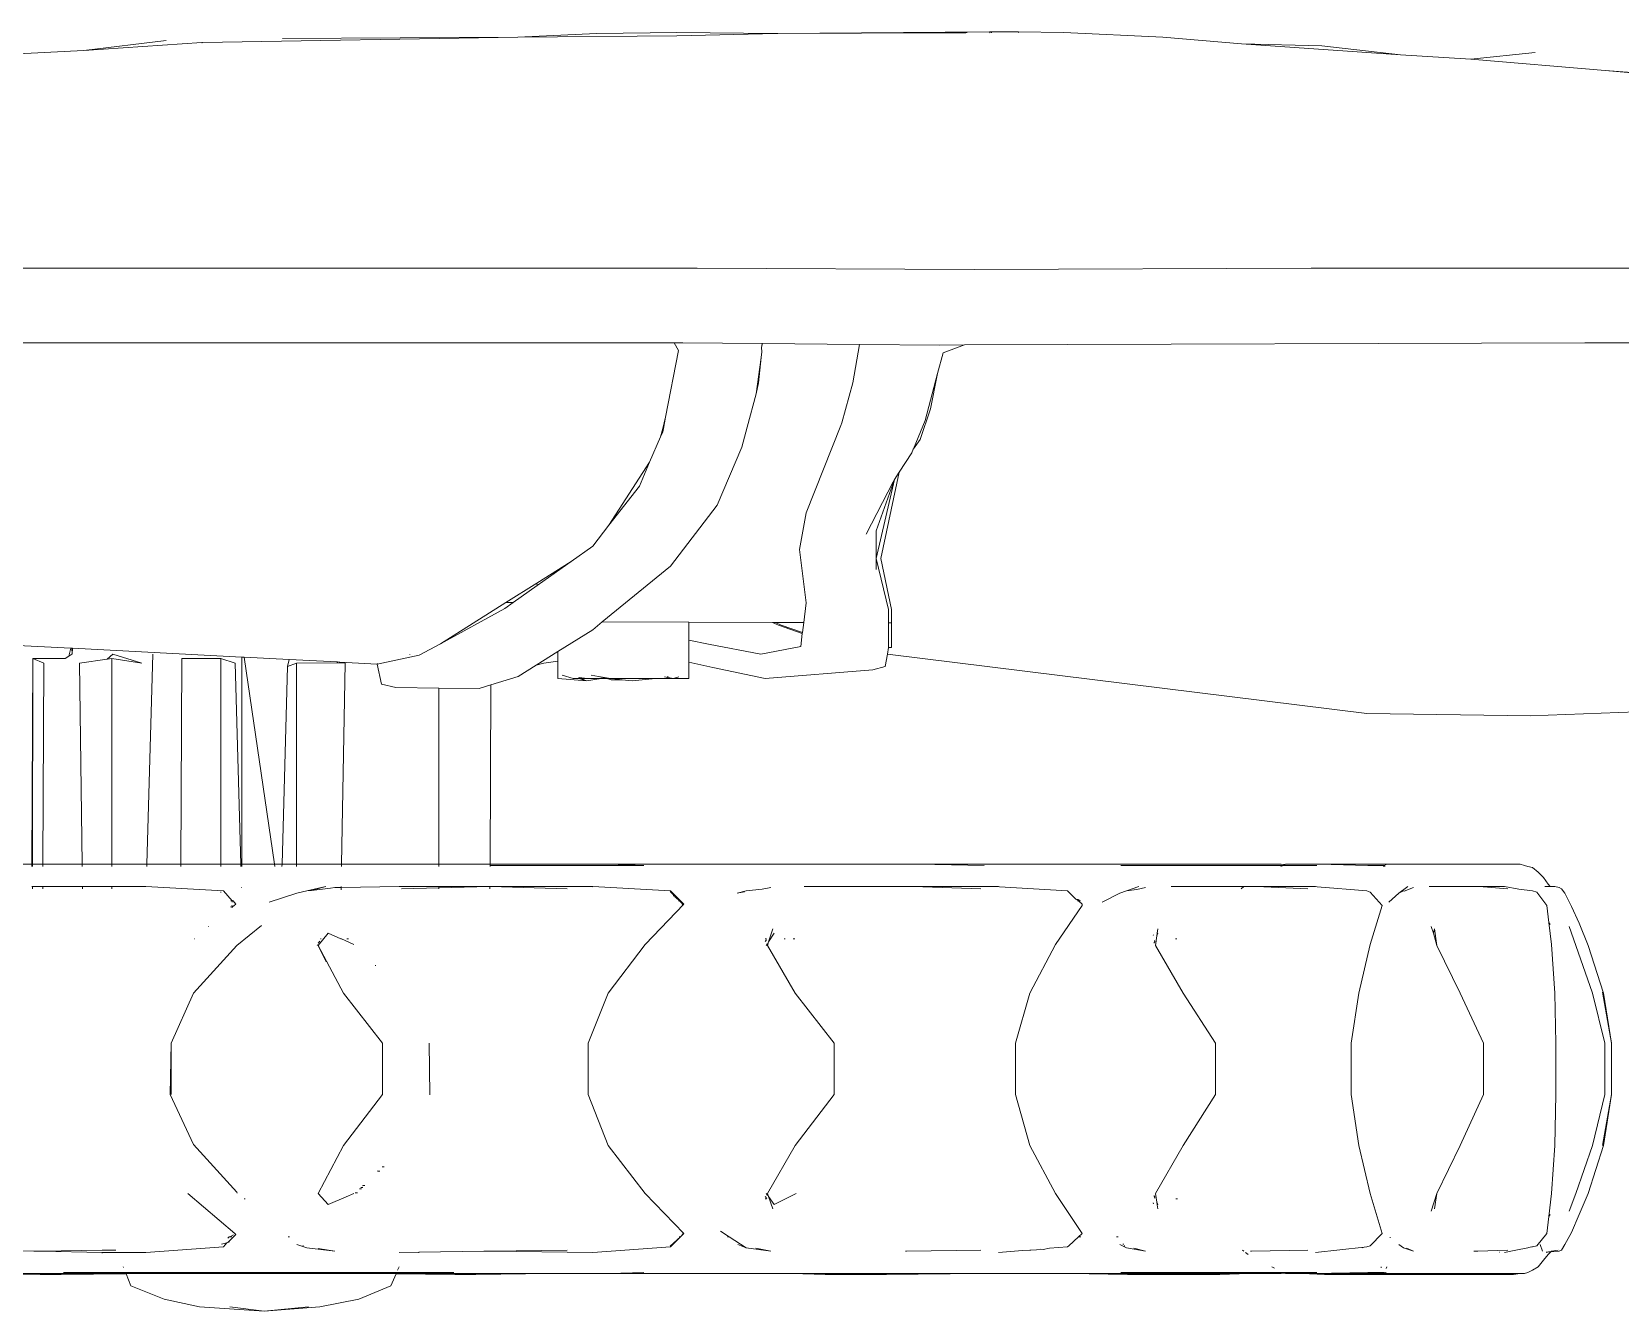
# Model space of a CAD drawing. Header units: metres. Extents: x 167 to 250, y 44 to 219.
# Drawn here: x 225.2761 to 225.4159, y 101.2231 to 101.3357 of the extents above; entities that cross this region are included whole.
import ezdxf

# ---------------------------------------------------------------- set-up
doc = ezdxf.new("R2010")
doc.units = ezdxf.units.M
doc.layers.add('muros', color=5, linetype='Continuous', lineweight=25)

# ---------------------------------------------------------------- blocks, each defined once
blk = doc.blocks.new('vrefrefrf')
at = {"color": 251, "lineweight": 5, "true_color": 0x636466}
for p, q in [((212.02807, 104.17476), (212.02807, 104.09626)), ((212.02137, 104.13016), (212.02137, 104.07166)), ((212.06163, 104.0914), (212.06037, 104.12281)), ((212.00411, 104.10404), (212.00357, 104.09811)), ((212.00357, 104.09811), (212.00402, 104.10404)), ((212.00357, 104.09811), (212.00257, 104.08601)), ((212.08647, 104.09786), (212.09107, 104.09866)), ((212.08657, 104.09796), (212.09107, 104.09866)), ((212.09107, 104.09866), (212.09567, 104.09866)), ((212.09567, 104.09866), (212.10027, 104.09796)), ((212.09567, 104.09866), (212.10027, 104.09786)), ((212.08227, 104.09656), (212.08657, 104.09796)), ((212.08657, 104.09696), (212.08227, 104.09546)), ((212.09107, 104.09806), (212.08657, 104.09696)), ((212.09567, 104.09806), (212.09107, 104.09806)), ((212.10027, 104.09696), (212.09567, 104.09806)), ((212.10027, 104.09796), (212.10457, 104.09656)), ((212.10457, 104.09546), (212.10027, 104.09696)), ((212.02807, 104.09626), (212.02826, 104.0405)), ((212.07877, 104.09506), (212.08027, 104.09576)), ((212.08027, 104.09576), (212.08227, 104.09656)), ((212.08227, 104.09546), (212.08057, 104.09486)), ((212.10457, 104.09656), (212.10647, 104.09576)), ((212.10617, 104.09486), (212.10457, 104.09546)), ((212.10647, 104.09576), (212.10807, 104.09506)), ((212.07697, 104.09356), (212.07707, 104.09396)), ((212.07707, 104.09396), (212.07717, 104.09416)), ((212.07717, 104.09416), (212.07757, 104.09446)), ((212.07757, 104.09446), (212.07877, 104.09506)), ((212.10807, 104.09506), (212.10917, 104.09446)), ((212.10917, 104.09446), (212.10967, 104.09416)), ((212.10967, 104.09416), (212.10977, 104.09396)), ((212.10967, 104.09386), (212.10977, 104.09326)), ((212.10982, 104.09321), (212.10977, 104.09396)), ((212.07567, 104.09206), (212.07617, 104.09256)), ((212.07617, 104.09256), (212.07677, 104.09296)), ((212.07677, 104.09296), (212.07697, 104.09316)), ((212.07697, 104.09356), (212.07697, 104.09316)), ((212.07697, 104.09316), (212.07697, 104.09266)), ((212.07867, 104.09286), (212.07747, 104.09196)), ((212.08019, 104.09303), (212.07867, 104.09286)), ((212.08217, 104.09326), (212.08019, 104.09303)), ((212.08019, 104.09303), (212.08037, 104.09316)), ((212.08657, 104.09356), (212.08217, 104.09326)), ((212.08657, 104.09356), (212.09107, 104.09366)), ((212.09107, 104.09366), (212.09567, 104.09366)), ((212.09567, 104.09366), (212.10027, 104.09356)), ((212.10457, 104.09326), (212.10027, 104.09356)), ((212.10665, 104.09303), (212.10457, 104.09326)), ((212.10665, 104.09303), (212.10647, 104.09316)), ((212.10817, 104.09286), (212.10665, 104.09303)), ((212.10927, 104.09196), (212.10817, 104.09286)), ((212.10977, 104.09246), (212.10917, 104.09226)), ((212.10977, 104.09326), (212.10982, 104.09321)), ((212.11007, 104.09296), (212.10982, 104.09321)), ((212.10983, 104.09301), (212.10982, 104.09321)), ((212.10984, 104.09286), (212.10983, 104.09301)), ((212.10983, 104.09301), (212.10987, 104.09286)), ((212.10985, 104.09278), (212.10984, 104.09286)), ((212.11007, 104.09296), (212.11057, 104.09256)), ((212.11057, 104.09256), (212.11117, 104.09206)), ((212.00257, 104.08601), (212.00197, 104.09181)), ((212.06163, 104.0914), (212.0614, 104.07667)), ((212.07507, 104.09086), (212.07517, 104.09116)), ((212.07517, 104.09116), (212.07527, 104.09156)), ((212.07527, 104.09156), (212.07567, 104.09206)), ((212.07721, 104.09035), (212.07737, 104.09156)), ((212.07737, 104.09156), (212.07747, 104.09196)), ((212.10927, 104.09196), (212.10937, 104.09156)), ((212.10937, 104.09156), (212.10936, 104.0915)), ((212.10941, 104.09135), (212.10936, 104.0915)), ((212.10943, 104.0912), (212.10941, 104.09135)), ((212.10947, 104.09116), (212.10943, 104.0912)), ((212.10947, 104.09116), (212.10967, 104.09006)), ((212.11117, 104.09206), (212.11147, 104.09156)), ((212.11147, 104.09156), (212.11167, 104.09116)), ((212.11167, 104.09116), (212.11177, 104.09086)), ((212.07497, 104.09046), (212.07507, 104.09086)), ((212.07497, 104.07846), (212.07497, 104.09046)), ((212.07721, 104.09035), (212.07697, 104.08906)), ((212.10967, 104.09006), (212.10987, 104.08906)), ((212.11177, 104.09046), (212.11177, 104.09086)), ((212.11177, 104.09046), (212.11187, 104.08986)), ((212.11177, 104.08656), (212.11177, 104.09046)), ((212.11187, 104.08986), (212.11187, 104.08306)), ((212.07717, 104.08936), (212.07697, 104.08676)), ((212.07697, 104.08906), (212.07697, 104.08676)), ((212.10977, 104.08666), (212.10967, 104.08936)), ((212.10985, 104.0886), (212.10985, 104.08863)), ((212.07697, 104.08676), (212.07697, 104.08226)), ((212.09107, 104.08716), (212.08657, 104.08506)), ((212.09567, 104.08716), (212.09107, 104.08716)), ((212.10027, 104.08506), (212.09567, 104.08716)), ((212.00257, 104.08601), (212.00217, 104.07971)), ((212.10977, 104.08653), (212.10976, 104.0863)), ((212.10977, 104.08653), (212.10977, 104.08666)), ((212.11187, 104.08306), (212.11177, 104.08656)), ((212.11177, 104.07846), (212.11177, 104.08656)), ((212.08657, 104.08506), (212.08227, 104.08296)), ((212.10457, 104.08296), (212.10027, 104.08506)), ((212.08117, 104.08266), (212.08057, 104.08246)), ((212.08077, 104.08276), (212.08227, 104.08296)), ((212.08117, 104.08266), (212.08077, 104.08276)), ((212.08227, 104.08296), (212.08117, 104.08266)), ((212.10617, 104.08246), (212.10457, 104.08296)), ((212.10457, 104.08296), (212.10597, 104.08276)), ((212.11187, 104.07896), (212.11187, 104.08306)), ((212.00117, 104.06541), (212.00217, 104.07971)), ((212.00137, 104.07261), (212.00217, 104.07971)), ((212.07757, 104.07956), (212.07697, 104.08036)), ((212.07707, 104.08086), (212.07739, 104.08003)), ((212.07739, 104.08003), (212.07737, 104.07996)), ((212.07737, 104.07996), (212.07757, 104.07956)), ((212.07837, 104.07866), (212.07757, 104.07956)), ((212.10947, 104.07996), (212.10917, 104.07956)), ((212.10947, 104.07996), (212.10977, 104.08086)), ((212.10977, 104.08086), (212.10948, 104.08024)), ((212.07507, 104.07826), (212.07497, 104.07846)), ((212.07497, 104.07846), (212.07497, 104.07236)), ((212.07507, 104.07826), (212.07517, 104.0783)), ((212.07507, 104.07826), (212.07507, 104.07676)), ((212.07517, 104.07816), (212.07507, 104.07826)), ((212.10849, 104.07876), (212.10855, 104.07876)), ((212.11131, 104.07842), (212.11117, 104.07848)), ((212.11177, 104.07846), (212.11167, 104.07831)), ((212.11167, 104.07676), (212.11167, 104.07826)), ((212.11177, 104.07806), (212.11187, 104.07896)), ((212.11187, 104.07896), (212.11177, 104.07846)), ((212.11177, 104.07846), (212.11177, 104.07806)), ((212.11187, 104.07286), (212.11187, 104.07896)), ((212.07497, 104.07236), (212.07507, 104.07676)), ((212.07737, 104.07666), (212.07747, 104.07696)), ((212.07867, 104.07806), (212.07747, 104.07696)), ((212.08217, 104.07696), (212.07867, 104.07806)), ((212.08657, 104.07596), (212.08217, 104.07696)), ((212.10457, 104.07696), (212.10027, 104.07596)), ((212.10817, 104.07806), (212.10457, 104.07696)), ((212.10927, 104.07696), (212.10817, 104.07806)), ((212.10927, 104.07696), (212.10937, 104.07666)), ((212.11127, 104.07796), (212.11117, 104.07795)), ((212.11167, 104.07676), (212.11177, 104.07186)), ((212.11177, 104.07806), (212.11177, 104.07186)), ((212.0614, 104.07667), (212.05607, 104.03355)), ((212.07701, 104.0722), (212.07737, 104.07666)), ((212.08657, 104.07596), (212.09107, 104.07526)), ((212.09107, 104.07526), (212.09567, 104.07526)), ((212.09567, 104.07526), (212.10027, 104.07596)), ((212.10937, 104.07666), (212.10939, 104.07642)), ((212.10947, 104.07626), (212.10939, 104.07642)), ((212.10939, 104.07642), (212.10987, 104.07206)), ((212.00117, 104.06541), (212.00137, 104.07261)), ((212.11177, 104.07086), (212.11187, 104.07286)), ((212.02137, 104.07166), (212.02147, 104.04136)), ((212.07497, 104.06936), (212.07497, 104.07236)), ((212.07507, 104.07216), (212.07507, 104.06915)), ((212.07697, 104.07206), (212.07701, 104.0722)), ((212.07697, 104.07206), (212.07697, 104.06676)), ((212.07697, 104.06676), (212.07717, 104.07136)), ((212.10977, 104.06631), (212.10967, 104.07136)), ((212.11167, 104.06915), (212.11167, 104.07216)), ((212.11177, 104.07086), (212.11177, 104.07186)), ((212.11177, 104.07086), (212.11177, 104.06936)), ((212.07497, 104.06936), (212.075, 104.06928)), ((212.07497, 104.06896), (212.075, 104.06928)), ((212.07497, 104.06896), (212.07497, 104.03636)), ((212.075, 104.06928), (212.07507, 104.06915)), ((212.07507, 104.06915), (212.07517, 104.06894)), ((212.07507, 104.05456), (212.07507, 104.06915)), ((212.11117, 104.06812), (212.1113, 104.06838)), ((212.11167, 104.06915), (212.11173, 104.06928)), ((212.11167, 104.05456), (212.11167, 104.06915)), ((212.11173, 104.06928), (212.11177, 104.06936)), ((212.11173, 104.06928), (212.11177, 104.06896)), ((212.11177, 104.06606), (212.11177, 104.06896)), ((212.07697, 104.06562), (212.07697, 104.06676)), ((212.00057, 104.05831), (212.00117, 104.06541)), ((212.07717, 104.06537), (212.07697, 104.06562)), ((212.07697, 104.05906), (212.07697, 104.06562)), ((212.10967, 104.06549), (212.10975, 104.0656)), ((212.10977, 104.06631), (212.10976, 104.06622)), ((212.10987, 104.06575), (212.11006, 104.06599)), ((212.11187, 104.06346), (212.11177, 104.06606)), ((212.11177, 104.06606), (212.11177, 104.04996)), ((212.08657, 104.06016), (212.09107, 104.06306)), ((212.09567, 104.06306), (212.09107, 104.06306)), ((212.09567, 104.06306), (212.10027, 104.06016)), ((212.11187, 104.05516), (212.11187, 104.06346)), ((212.08167, 104.05959), (212.08167, 104.05946)), ((212.08227, 104.05766), (212.08657, 104.06016)), ((212.10027, 104.06016), (212.10457, 104.05766)), ((212.10507, 104.05949), (212.10507, 104.05963)), ((212.00057, 104.05831), (212.00017, 104.04941)), ((212.07723, 104.05599), (212.07707, 104.05676)), ((212.08077, 104.05786), (212.08117, 104.0578)), ((212.0814, 104.05777), (212.08117, 104.05786)), ((212.08117, 104.0578), (212.08117, 104.05786)), ((212.08117, 104.0578), (212.0814, 104.05777)), ((212.08131, 104.05749), (212.08138, 104.05745)), ((212.0814, 104.05777), (212.08227, 104.05766)), ((212.08182, 104.05758), (212.0819, 104.05759)), ((212.08201, 104.05753), (212.0819, 104.05759)), ((212.08206, 104.05753), (212.08201, 104.05753)), ((212.10457, 104.05766), (212.10535, 104.05777)), ((212.10481, 104.05753), (212.10476, 104.05753)), ((212.10491, 104.05759), (212.10481, 104.05753)), ((212.10499, 104.05758), (212.10491, 104.05759)), ((212.10557, 104.05786), (212.10535, 104.05777)), ((212.10535, 104.05777), (212.10559, 104.0578)), ((212.10543, 104.05745), (212.1055, 104.05748)), ((212.10559, 104.0578), (212.10557, 104.05786)), ((212.10559, 104.0578), (212.10597, 104.05786)), ((212.10947, 104.05506), (212.10977, 104.05676)), ((212.10977, 104.05676), (212.10949, 104.05571)), ((212.07737, 104.05506), (212.07697, 104.05616)), ((212.07723, 104.05599), (212.07737, 104.05506)), ((212.07737, 104.05506), (212.07757, 104.05446)), ((212.07757, 104.05446), (212.07837, 104.05286)), ((212.10847, 104.05431), (212.10847, 104.05416)), ((212.10914, 104.05473), (212.10914, 104.05481)), ((212.10947, 104.05506), (212.10917, 104.05446)), ((212.10929, 104.05492), (212.10927, 104.05486)), ((212.11187, 104.05516), (212.11177, 104.04996)), ((212.07857, 104.05106), (212.07827, 104.05073)), ((212.07857, 104.05106), (212.07867, 104.05106)), ((212.08217, 104.04866), (212.07867, 104.05106)), ((212.10817, 104.05106), (212.10457, 104.04866)), ((212.10847, 104.05073), (212.10817, 104.05106)), ((212.07701, 104.04365), (212.07737, 104.04976)), ((212.0781, 104.05049), (212.07737, 104.04976)), ((212.07813, 104.05058), (212.0781, 104.05049)), ((212.07813, 104.0507), (212.0782, 104.05082)), ((212.07827, 104.05073), (212.07813, 104.05058)), ((212.07813, 104.0507), (212.07813, 104.05058)), ((212.07827, 104.05073), (212.07827, 104.05093)), ((212.07827, 104.05066), (212.07827, 104.05073)), ((212.10847, 104.05096), (212.10847, 104.05073)), ((212.10927, 104.04986), (212.10847, 104.05073)), ((212.10927, 104.04986), (212.10937, 104.04976)), ((212.10937, 104.04976), (212.1095, 104.04812)), ((212.11177, 104.04996), (212.11177, 104.04206)), ((212.00017, 104.04941), (212.0001, 104.04531)), ((212.08657, 104.04636), (212.08217, 104.04866)), ((212.10457, 104.04866), (212.10027, 104.04636)), ((212.1095, 104.04812), (212.1096, 104.04755)), ((212.1096, 104.04755), (212.10957, 104.0473)), ((212.10964, 104.04697), (212.10957, 104.0473)), ((212.10967, 104.04644), (212.10964, 104.04697)), ((212.00018, 104.04538), (212.0001, 104.04531)), ((212.0001, 104.04531), (212.00012, 104.04289)), ((212.08657, 104.04636), (212.09107, 104.04506)), ((212.09567, 104.04506), (212.10027, 104.04636)), ((212.10967, 104.04636), (212.10967, 104.04644)), ((212.10969, 104.04571), (212.10967, 104.04636)), ((212.10969, 104.04571), (212.10987, 104.04356)), ((212.09107, 104.04506), (212.09567, 104.04506)), ((212.00012, 104.04289), (212.00019, 104.04292)), ((212.00012, 104.04289), (212.00012, 104.04275)), ((212.00012, 104.04275), (212.00019, 104.04279)), ((212.00012, 104.04275), (212.00014, 104.04069)), ((212.07697, 104.04356), (212.07701, 104.04365)), ((212.07697, 104.04356), (212.07697, 104.03586)), ((212.02147, 104.04136), (212.02137, 104.01646)), ((212.07497, 104.03636), (212.07507, 104.04226)), ((212.07697, 104.03586), (212.07717, 104.04196)), ((212.10976, 104.03526), (212.10967, 104.04196)), ((212.11177, 104.04206), (212.11187, 104.03346)), ((212.11177, 104.04206), (212.11177, 104.02496)), ((212.00014, 104.04069), (212.0002, 104.04069)), ((212.00014, 104.04069), (212.00014, 104.04063)), ((212.00014, 104.04063), (212.00017, 104.0406)), ((212.00014, 104.04057), (212.00017, 104.0406)), ((212.00014, 104.04057), (212.0002, 104.04057)), ((212.00015, 104.03951), (212.00014, 104.04057)), ((212.00017, 104.0406), (212.0002, 104.04064)), ((212.00017, 104.0406), (212.0002, 104.04057)), ((212.0002, 104.04057), (212.00021, 104.03954)), ((212.02897, 104.03856), (212.02826, 104.0405)), ((212.02826, 104.0405), (212.02827, 104.03826)), ((212.00015, 104.03951), (212.00021, 104.03954)), ((212.00015, 104.03921), (212.00015, 104.03951)), ((212.00021, 104.03925), (212.00015, 104.03921)), ((212.00015, 104.03914), (212.00015, 104.03921)), ((212.00021, 104.03913), (212.00015, 104.03914)), ((212.00015, 104.03883), (212.00015, 104.03914)), ((212.00015, 104.03883), (212.00021, 104.03882)), ((212.00015, 104.03874), (212.00015, 104.03883)), ((212.00021, 104.03874), (212.00015, 104.03874)), ((212.00027, 104.02371), (212.00015, 104.03874)), ((212.00021, 104.03954), (212.00021, 104.03925)), ((212.00021, 104.03925), (212.00021, 104.03913)), ((212.00021, 104.03913), (212.00021, 104.03882)), ((212.00021, 104.03882), (212.00021, 104.03874)), ((212.00021, 104.03874), (212.00027, 104.02371)), ((212.02821, 104.03104), (212.02827, 104.03826)), ((212.03084, 104.03806), (212.02897, 104.03856)), ((212.03084, 104.03806), (212.034, 104.03743)), ((212.03507, 104.03696), (212.03084, 104.03806)), ((212.034, 104.03743), (212.03677, 104.03651)), ((212.03507, 104.03696), (212.0376, 104.03591)), ((212.03677, 104.03651), (212.0376, 104.03591)), ((212.0376, 104.03591), (212.03764, 104.03588)), ((212.03764, 104.03588), (212.03797, 104.03576)), ((212.03797, 104.03576), (212.03972, 104.03461)), ((212.07497, 104.03636), (212.07497, 104.00856)), ((212.07697, 104.02606), (212.07697, 104.03586)), ((212.10976, 104.03526), (212.10976, 104.03517)), ((212.03972, 104.03461), (212.04748, 104.03297)), ((212.04037, 104.03418), (212.03972, 104.03461)), ((212.04037, 104.03418), (212.04497, 104.03256)), ((212.04747, 104.03256), (212.04037, 104.03418)), ((212.04037, 104.03418), (212.04057, 104.03406)), ((212.04057, 104.03406), (212.04527, 104.03166)), ((212.04748, 104.03297), (212.05207, 104.03391)), ((212.05207, 104.03391), (212.05326, 104.03391)), ((212.05326, 104.03391), (212.05326, 104.03366)), ((212.05326, 104.03391), (212.05547, 104.03391)), ((212.05547, 104.03391), (212.05547, 104.03366)), ((212.04497, 104.03256), (212.04747, 104.03256)), ((212.05207, 104.03366), (212.04747, 104.03256)), ((212.04747, 104.03256), (212.04847, 104.03256)), ((212.05326, 104.03366), (212.05207, 104.03366)), ((212.05547, 104.03366), (212.05326, 104.03366)), ((212.05547, 104.03366), (212.05607, 104.03355)), ((212.05607, 104.03355), (212.05717, 104.03336)), ((212.05717, 104.03336), (212.05747, 104.03226)), ((212.11187, 104.02796), (212.11187, 104.03346)), ((212.02813, 104.02233), (212.02821, 104.03104)), ((212.02821, 104.03104), (212.03167, 104.03046)), ((212.05827, 104.02256), (212.05747, 104.03226)), ((212.03167, 104.03046), (212.03527, 104.02946)), ((212.03527, 104.02946), (212.03552, 104.02936)), ((212.03552, 104.02936), (212.04337, 104.02626)), ((212.08657, 104.02526), (212.09107, 104.02876)), ((212.09107, 104.02876), (212.09567, 104.02876)), ((212.09567, 104.02876), (212.10027, 104.02526)), ((212.11187, 104.02796), (212.11177, 104.02496)), ((212.04337, 104.02626), (212.04667, 104.02566)), ((212.04667, 104.02566), (212.05147, 104.02626)), ((212.05147, 104.02626), (212.05324, 104.02603)), ((212.05324, 104.02603), (212.05323, 104.02348)), ((212.05324, 104.02603), (212.05413, 104.02591)), ((212.05413, 104.02591), (212.05347, 104.02401)), ((212.05347, 104.02376), (212.05422, 104.0259)), ((212.05413, 104.02591), (212.05422, 104.0259)), ((212.05422, 104.0259), (212.05537, 104.02576)), ((212.05537, 104.02576), (212.05607, 104.02216)), ((212.08227, 104.02276), (212.08657, 104.02526)), ((212.10027, 104.02526), (212.10457, 104.02276)), ((212.10457, 104.02536), (212.10557, 104.02336)), ((212.05347, 104.02401), (212.05323, 104.02348)), ((212.08167, 104.02522), (212.08167, 104.02509)), ((212.08167, 104.02436), (212.08167, 104.02426)), ((212.11177, 104.02496), (212.11177, 104.00856)), ((212.00017, 104.01461), (212.00027, 104.02361)), ((212.00027, 104.02371), (212.00027, 104.02361)), ((212.00027, 104.02361), (212.00047, 104.01461)), ((212.05323, 104.02323), (212.05321, 104.01571)), ((212.05323, 104.02323), (212.05347, 104.02376)), ((212.05323, 104.02348), (212.05323, 104.02323)), ((212.05727, 104.01786), (212.05827, 104.02256)), ((212.0772, 104.02228), (212.07707, 104.02306)), ((212.08077, 104.02326), (212.08194, 104.02287)), ((212.08194, 104.02287), (212.08117, 104.02336)), ((212.08167, 104.02269), (212.08167, 104.02256)), ((212.08175, 104.02269), (212.08192, 104.02256)), ((212.08194, 104.02287), (212.08227, 104.02276)), ((212.08208, 104.02273), (212.08214, 104.02274)), ((212.08227, 104.02266), (212.08214, 104.02274)), ((212.10457, 104.02276), (212.10486, 104.02286)), ((212.10469, 104.02274), (212.10457, 104.02266)), ((212.10475, 104.02273), (212.10469, 104.02274)), ((212.10484, 104.02256), (212.10504, 104.0227)), ((212.10557, 104.02336), (212.10486, 104.02286)), ((212.10486, 104.02286), (212.10597, 104.02326)), ((212.10507, 104.02256), (212.10507, 104.02269)), ((212.10947, 104.02086), (212.10977, 104.02306)), ((212.10977, 104.02306), (212.1095, 104.02173)), ((212.02807, 104.01516), (212.02813, 104.02228)), ((212.02848, 104.02224), (212.02813, 104.02233)), ((212.02813, 104.02228), (212.02813, 104.02233)), ((212.02848, 104.02224), (212.02813, 104.02228)), ((212.02887, 104.02226), (212.02848, 104.02224)), ((212.02938, 104.02219), (212.02887, 104.02226)), ((212.03167, 104.02196), (212.02938, 104.02219)), ((212.03267, 104.02176), (212.02938, 104.02219)), ((212.03267, 104.02176), (212.03167, 104.02196)), ((212.03567, 104.02094), (212.03267, 104.02176)), ((212.05607, 104.02216), (212.05517, 104.01746)), ((212.0772, 104.02228), (212.07737, 104.02086)), ((212.03747, 104.02046), (212.03567, 104.02094)), ((212.03747, 104.02046), (212.04267, 104.01826)), ((212.07737, 104.02086), (212.07757, 104.02006)), ((212.07757, 104.02006), (212.07746, 104.0207)), ((212.10947, 104.02086), (212.10847, 104.01932)), ((212.10947, 104.02086), (212.10917, 104.02011)), ((212.04817, 104.01406), (212.04267, 104.01826)), ((212.10847, 104.01932), (212.10797, 104.01856)), ((212.10847, 104.01932), (212.10847, 104.01918)), ((212.05517, 104.01746), (212.0548, 104.01571)), ((212.05678, 104.01571), (212.05727, 104.01786)), ((212.02137, 103.82229), (212.02137, 104.01646)), ((212.05321, 104.01571), (212.05318, 104.0079)), ((212.05321, 104.01571), (212.0548, 104.01571)), ((212.0548, 104.01571), (212.05678, 104.01571)), ((212.05678, 104.01571), (212.05827, 104.01571)), ((212.05827, 104.01571), (212.05827, 104.01431)), ((212.07857, 104.01526), (212.07737, 104.01406)), ((212.07857, 104.01526), (212.08217, 104.01176)), ((212.10457, 104.01176), (212.10817, 104.01526)), ((212.10827, 104.01516), (212.10817, 104.01526)), ((212.00027, 104.00741), (212.00017, 104.01461)), ((212.00047, 104.01461), (212.00057, 104.00031)), ((212.02807, 104.01437), (212.02807, 104.01516)), ((212.02807, 104.01437), (212.02877, 104.01476)), ((212.02807, 103.93446), (212.02807, 104.01437)), ((212.02877, 104.01476), (212.03477, 104.01361)), ((212.05318, 104.0079), (212.04817, 104.01406)), ((212.05812, 104.01481), (212.05827, 104.01431)), ((212.05827, 104.01431), (212.05817, 104.01381)), ((212.05827, 104.01381), (212.05827, 104.01431)), ((212.07697, 104.00706), (212.07737, 104.01406)), ((212.07742, 104.01401), (212.07785, 104.01444)), ((212.0778, 104.01429), (212.07785, 104.01444)), ((212.07785, 104.01444), (212.07795, 104.01454)), ((212.07791, 104.0144), (212.07795, 104.01454)), ((212.07795, 104.01454), (212.07827, 104.01486)), ((212.07827, 104.01486), (212.07857, 104.01516)), ((212.07827, 104.01476), (212.07827, 104.01486)), ((212.07857, 104.01516), (212.07862, 104.01511)), ((212.10827, 104.01516), (212.10821, 104.01511)), ((212.10827, 104.01516), (212.10847, 104.01496)), ((212.10847, 104.01496), (212.10847, 104.01483)), ((212.10847, 104.01496), (212.10937, 104.01406)), ((212.10847, 104.01496), (212.10932, 104.01401)), ((212.10937, 104.01406), (212.10987, 104.00706)), ((212.03577, 104.01335), (212.03477, 104.01361)), ((212.03477, 104.01361), (212.03577, 104.01341)), ((212.03577, 104.01341), (212.03607, 104.01336)), ((212.03653, 104.01316), (212.03577, 104.01335)), ((212.03607, 104.01336), (212.03653, 104.01316)), ((212.03653, 104.01316), (212.03882, 104.01217)), ((212.05806, 104.01381), (212.05817, 104.01381)), ((212.05817, 104.01381), (212.05812, 104.01351)), ((212.05817, 104.01381), (212.05827, 104.01381)), ((212.05827, 104.01381), (212.05827, 104.01271)), ((212.05847, 104.01061), (212.05827, 104.01271)), ((212.05827, 104.00881), (212.05827, 104.01271)), ((212.04448, 104.00852), (212.03882, 104.01217)), ((212.03882, 104.01217), (212.04097, 104.01126)), ((212.04097, 104.01126), (212.04448, 104.00852)), ((212.07497, 104.00856), (212.07507, 104.01166)), ((212.07507, 104.01166), (212.07507, 103.99782)), ((212.08217, 104.01176), (212.08657, 104.00846)), ((212.10027, 104.00846), (212.10457, 104.01176)), ((212.11167, 104.01166), (212.11177, 104.00856)), ((212.05827, 104.00881), (212.05837, 104.00971)), ((212.05837, 104.00971), (212.05847, 104.01061)), ((212.05837, 104.00871), (212.05837, 104.00971)), ((212.04448, 104.00852), (212.04637, 104.00706)), ((212.05827, 104.00866), (212.05808, 104.00758)), ((212.05827, 104.00832), (212.05808, 104.00758)), ((212.05827, 104.00866), (212.05827, 104.00881)), ((212.05837, 104.00871), (212.05827, 104.00832)), ((212.05827, 104.00832), (212.05827, 104.00866)), ((212.05827, 104.00781), (212.05827, 104.00832)), ((212.07497, 103.99782), (212.07497, 104.00856)), ((212.08657, 104.00846), (212.09107, 104.00666)), ((212.09567, 104.00666), (212.10027, 104.00846)), ((212.11177, 104.00326), (212.11177, 104.00856)), ((212.00057, 104.00031), (212.00027, 104.00741)), ((212.04637, 104.00706), (212.04775, 104.00511)), ((212.05387, 104.00706), (212.05318, 104.0079)), ((212.05584, 104.00391), (212.05387, 104.00706)), ((212.05808, 104.00758), (212.05797, 104.00691)), ((212.05827, 104.00781), (212.05847, 104.00651)), ((212.05827, 104.00654), (212.05827, 104.00781)), ((212.07701, 104.00706), (212.07697, 104.00456)), ((212.07697, 104.00706), (212.07697, 104.00456)), ((212.10987, 104.00706), (212.10977, 103.99786)), ((212.05797, 104.00431), (212.05827, 104.00531)), ((212.05827, 104.00654), (212.05816, 104.00587)), ((212.05827, 104.00581), (212.05817, 104.00582)), ((212.05827, 104.00601), (212.05827, 104.00654)), ((212.05847, 104.00651), (212.05827, 104.00391)), ((212.05847, 104.00651), (212.05827, 104.00581)), ((212.05827, 104.00601), (212.05847, 104.00651)), ((212.05827, 104.00581), (212.05827, 104.00601)), ((212.05827, 104.00581), (212.05827, 104.00531)), ((212.09107, 104.00666), (212.09567, 104.00666)), ((212.04775, 104.00511), (212.04991, 104.00206)), ((212.04968, 104.00204), (212.04775, 104.00511)), ((212.05584, 104.00391), (212.0567, 104.00391)), ((212.05706, 104.00196), (212.05584, 104.00391)), ((212.05687, 104.00266), (212.0567, 104.00391)), ((212.0567, 104.00391), (212.05827, 104.00391)), ((212.07697, 103.99786), (212.07717, 104.00476)), ((212.07697, 104.00456), (212.07697, 103.99786)), ((212.10967, 104.00476), (212.10977, 103.99786)), ((212.05706, 104.00196), (212.05687, 104.00266)), ((212.11177, 104.00326), (212.11187, 103.99656)), ((212.11177, 104.00326), (212.11177, 103.99386)), ((212.04991, 104.00206), (212.04968, 104.00204)), ((212.05144, 103.99924), (212.04968, 104.00204)), ((212.04991, 104.00206), (212.05144, 103.9999)), ((212.05807, 104.00036), (212.05706, 104.00196)), ((212.00069, 103.97917), (212.00057, 104.00031)), ((212.00107, 103.972), (212.00057, 104.00031)), ((212.05144, 103.99924), (212.05144, 103.9999)), ((212.05144, 103.9999), (212.05197, 103.99916)), ((212.05884, 103.9979), (212.05807, 104.00036)), ((212.05513, 103.99337), (212.05144, 103.99924)), ((212.05197, 103.99916), (212.05513, 103.99337)), ((212.05917, 103.99686), (212.05884, 103.9979)), ((212.05884, 103.9979), (212.07497, 103.99782)), ((212.05912, 103.99321), (212.05917, 103.99686)), ((212.07497, 103.99321), (212.07497, 103.99782)), ((212.07497, 103.99782), (212.07507, 103.99782)), ((212.07507, 103.99782), (212.07517, 103.99782)), ((212.077, 103.99781), (212.07697, 103.99786)), ((212.07697, 103.99781), (212.07697, 103.99786)), ((212.07697, 103.99781), (212.077, 103.99781)), ((212.07697, 103.99776), (212.07697, 103.99781)), ((212.07697, 103.99321), (212.07697, 103.99776)), ((212.07708, 103.99321), (212.07697, 103.99776)), ((212.077, 103.99781), (212.07717, 103.99781)), ((212.10977, 103.99786), (212.10976, 103.99726)), ((212.10976, 103.99726), (212.10985, 103.99142)), ((212.11187, 103.99656), (212.11187, 103.99466)), ((212.11168, 103.98942), (212.11167, 103.99456)), ((212.11177, 103.98938), (212.11187, 103.99466)), ((212.11177, 103.99386), (212.11177, 103.99358)), ((212.11181, 103.98937), (212.11187, 103.99466)), ((212.05513, 103.99337), (212.05617, 103.99146)), ((212.05907, 103.98936), (212.05912, 103.99321)), ((212.05912, 103.99321), (212.07497, 103.99321)), ((212.07497, 103.99321), (212.07517, 103.99321)), ((212.07497, 103.99321), (212.07497, 103.98447)), ((212.07697, 103.98966), (212.07697, 103.99321)), ((212.07697, 103.99321), (212.07708, 103.99321)), ((212.07717, 103.98986), (212.07708, 103.99321)), ((212.07708, 103.99321), (212.07717, 103.99321)), ((212.09107, 103.99236), (212.09569, 103.9924)), ((212.11177, 103.99358), (212.11177, 103.99346)), ((212.11177, 103.99346), (212.11177, 103.99326)), ((212.11177, 103.99326), (212.11177, 103.9932)), ((212.11177, 103.9932), (212.11177, 103.99316)), ((212.11177, 103.99316), (212.11177, 103.98938)), ((212.05617, 103.99146), (212.05697, 103.98766)), ((212.10991, 103.99142), (212.10985, 103.99142)), ((212.10985, 103.99142), (212.10987, 103.98966)), ((212.05609, 103.99062), (212.05607, 103.99061)), ((212.07706, 103.98443), (212.07697, 103.98966)), ((212.11147, 103.98951), (212.11117, 103.98965)), ((212.05907, 103.98936), (212.05877, 103.98806)), ((212.08657, 103.98466), (212.09107, 103.98816)), ((212.09107, 103.98816), (212.09567, 103.98816)), ((212.09567, 103.98816), (212.10027, 103.98466)), ((212.10217, 103.98811), (212.10217, 103.98831)), ((212.11167, 103.97696), (212.11168, 103.98942)), ((212.11177, 103.98938), (212.11168, 103.98942)), ((212.11181, 103.98937), (212.11177, 103.98938)), ((212.11177, 103.98586), (212.11177, 103.98938)), ((212.11287, 103.98891), (212.11181, 103.98937)), ((212.11407, 103.98601), (212.11287, 103.98891)), ((212.05679, 103.98431), (212.05697, 103.98766)), ((212.05697, 103.98766), (212.05691, 103.9877)), ((212.05877, 103.98806), (212.05697, 103.98766)), ((212.08407, 103.9875), (212.08407, 103.98756)), ((212.10255, 103.98772), (212.10257, 103.9879)), ((212.10257, 103.9877), (212.10257, 103.9879)), ((212.08217, 103.98556), (212.08167, 103.98446)), ((212.10387, 103.98657), (212.10387, 103.98637)), ((212.10387, 103.98657), (212.10389, 103.98635)), ((212.10403, 103.9862), (212.10404, 103.98639)), ((212.10417, 103.98607), (212.10417, 103.98627)), ((212.10453, 103.9857), (212.10453, 103.9859)), ((212.10489, 103.98488), (212.10457, 103.98556)), ((212.11167, 103.97696), (212.11177, 103.98586)), ((212.11177, 103.96508), (212.11177, 103.98586)), ((212.11407, 103.98601), (212.11477, 103.98251)), ((212.05655, 103.97977), (212.05677, 103.98408)), ((212.05677, 103.98412), (212.05678, 103.98427)), ((212.05684, 103.98412), (212.05677, 103.98412)), ((212.05677, 103.98408), (212.05677, 103.98412)), ((212.05685, 103.98407), (212.05677, 103.98408)), ((212.05679, 103.98431), (212.05678, 103.98427)), ((212.05687, 103.98481), (212.05684, 103.98412)), ((212.05684, 103.98412), (212.05685, 103.98407)), ((212.05685, 103.98407), (212.05687, 103.98041)), ((212.05687, 103.98481), (212.07497, 103.98447)), ((212.07497, 103.98447), (212.07517, 103.98447)), ((212.07497, 103.98447), (212.07497, 103.98041)), ((212.07697, 103.98443), (212.07706, 103.98443)), ((212.07707, 103.98386), (212.07706, 103.98443)), ((212.07706, 103.98443), (212.07726, 103.98443)), ((212.07712, 103.98349), (212.07707, 103.98386)), ((212.08167, 103.98441), (212.08117, 103.98326)), ((212.08167, 103.98496), (212.08167, 103.98509)), ((212.08167, 103.98441), (212.08167, 103.98446)), ((212.08657, 103.98466), (212.08227, 103.98236)), ((212.10457, 103.98236), (212.10027, 103.98466)), ((212.10489, 103.98488), (212.10557, 103.98326)), ((212.10947, 103.98136), (212.10977, 103.98386)), ((212.10977, 103.98386), (212.10951, 103.98238)), ((212.07697, 103.98306), (212.07732, 103.98177)), ((212.07737, 103.98136), (212.07697, 103.98306)), ((212.07712, 103.98349), (212.07732, 103.98177)), ((212.08227, 103.98236), (212.08117, 103.98326)), ((212.08167, 103.98258), (212.08167, 103.98264)), ((212.08189, 103.98253), (212.08205, 103.98237)), ((212.08374, 103.98308), (212.08227, 103.98236)), ((212.10557, 103.98326), (212.10457, 103.98236)), ((212.11477, 103.98251), (212.11517, 103.97751)), ((212.07732, 103.98177), (212.07737, 103.98136)), ((212.07737, 103.98136), (212.07757, 103.98046)), ((212.08227, 103.98236), (212.08222, 103.98228)), ((212.10947, 103.98136), (212.10917, 103.98046)), ((212.10927, 103.98105), (212.10926, 103.981)), ((212.11517, 103.97751), (212.11477, 103.98151)), ((212.05634, 103.97572), (212.05655, 103.97977)), ((212.05717, 103.97961), (212.05655, 103.97977)), ((212.05717, 103.97961), (212.05687, 103.98041)), ((212.07497, 103.98041), (212.05687, 103.98041)), ((212.07497, 103.97912), (212.05717, 103.97961)), ((212.07517, 103.98041), (212.07497, 103.98041)), ((212.07497, 103.98041), (212.07497, 103.97912)), ((212.07757, 103.98046), (212.07837, 103.97796)), ((212.10847, 103.97979), (212.10847, 103.97968)), ((212.05634, 103.97572), (212.07497, 103.97844)), ((212.07517, 103.97911), (212.07497, 103.97912)), ((212.07497, 103.97912), (212.07497, 103.97844)), ((212.07497, 103.97844), (212.07517, 103.97847)), ((212.07497, 103.97844), (212.07497, 103.9755)), ((212.08227, 103.97506), (212.08047, 103.97726)), ((212.11167, 103.96504), (212.11167, 103.97696)), ((212.11517, 103.97751), (212.11477, 103.97441)), ((212.11517, 103.97751), (212.11477, 103.97171)), ((212.05554, 103.96027), (212.05633, 103.97549)), ((212.05633, 103.97549), (212.05634, 103.97572)), ((212.07497, 103.9755), (212.05633, 103.97549)), ((212.07497, 103.97542), (212.05687, 103.97491)), ((212.07517, 103.9755), (212.07497, 103.9755)), ((212.07497, 103.9755), (212.07497, 103.97542)), ((212.07517, 103.97542), (212.07497, 103.97542)), ((212.07497, 103.97542), (212.07497, 103.97361)), ((212.07708, 103.97548), (212.07706, 103.97548)), ((212.10507, 103.9757), (212.10507, 103.97579)), ((212.05687, 103.97491), (212.05647, 103.97361)), ((212.07697, 103.96686), (212.07737, 103.97386)), ((212.07737, 103.97386), (212.07825, 103.97463)), ((212.07825, 103.97463), (212.07824, 103.97468)), ((212.07825, 103.97463), (212.07827, 103.97471)), ((212.07838, 103.97463), (212.07825, 103.97463)), ((212.07827, 103.97456), (212.07825, 103.97463)), ((212.07827, 103.97471), (212.07857, 103.97496)), ((212.07827, 103.97456), (212.07827, 103.9745)), ((212.07881, 103.97467), (212.07857, 103.97496)), ((212.07871, 103.97461), (212.07866, 103.97463)), ((212.07871, 103.97461), (212.07885, 103.97462)), ((212.07885, 103.97462), (212.07881, 103.97448)), ((212.08657, 103.97116), (212.08227, 103.97506)), ((212.10447, 103.97506), (212.10017, 103.97116)), ((212.10451, 103.97511), (212.10451, 103.97506)), ((212.10457, 103.97066), (212.10817, 103.97486)), ((212.10827, 103.97496), (212.10817, 103.97486)), ((212.10827, 103.97496), (212.10847, 103.97476)), ((212.10847, 103.97443), (212.10829, 103.97475)), ((212.10847, 103.97476), (212.10847, 103.97479)), ((212.10847, 103.97476), (212.10897, 103.97425)), ((212.10847, 103.97443), (212.10847, 103.97461)), ((212.10847, 103.97436), (212.10847, 103.97443)), ((212.10847, 103.97436), (212.10858, 103.97425)), ((212.10897, 103.97425), (212.10893, 103.9744)), ((212.10897, 103.97425), (212.109, 103.97416)), ((212.10913, 103.97369), (212.109, 103.97416)), ((212.109, 103.97416), (212.10937, 103.97386)), ((212.10937, 103.97386), (212.10987, 103.96686)), ((212.05647, 103.97011), (212.05647, 103.97361)), ((212.05647, 103.97361), (212.07497, 103.97361)), ((212.07497, 103.97361), (212.07517, 103.97361)), ((212.07497, 103.97361), (212.07497, 103.97001)), ((212.07745, 103.97361), (212.07751, 103.97361)), ((212.08057, 103.97248), (212.08057, 103.97252)), ((212.00108, 103.97195), (212.00107, 103.972)), ((212.00108, 103.97195), (212.00107, 103.97191)), ((212.00177, 103.96131), (212.00107, 103.97191)), ((212.08167, 103.97126), (212.08167, 103.97123)), ((212.09107, 103.96916), (212.08657, 103.97116)), ((212.10017, 103.97116), (212.09567, 103.96906)), ((212.11477, 103.97171), (212.11407, 103.96851)), ((212.07497, 103.97001), (212.05647, 103.97011)), ((212.07517, 103.97001), (212.07497, 103.97001)), ((212.07497, 103.97001), (212.07497, 103.96696)), ((212.00177, 103.96131), (212.00087, 103.96871)), ((212.09107, 103.96916), (212.09567, 103.96906)), ((212.09107, 103.96916), (212.09567, 103.96916)), ((212.11407, 103.96851), (212.11287, 103.96551)), ((212.05607, 103.96751), (212.07497, 103.96696)), ((212.07497, 103.96696), (212.07517, 103.96695)), ((212.07497, 103.96381), (212.07497, 103.96696)), ((212.07697, 103.96381), (212.07697, 103.96686)), ((212.10987, 103.96686), (212.10987, 103.96293)), ((212.05607, 103.96389), (212.05687, 103.96651)), ((212.05687, 103.96651), (212.05647, 103.96381)), ((212.11287, 103.96551), (212.1118, 103.96509)), ((212.05607, 103.96389), (212.05653, 103.96338)), ((212.10967, 103.96416), (212.10967, 103.96294)), ((212.11123, 103.96487), (212.11117, 103.96484)), ((212.11177, 103.96508), (212.11167, 103.96504)), ((212.11167, 103.95946), (212.11167, 103.96504)), ((212.1118, 103.96509), (212.11177, 103.96508)), ((212.11187, 103.95926), (212.11177, 103.96508)), ((212.11177, 103.95076), (212.11177, 103.96508)), ((212.11187, 103.95926), (212.1118, 103.96509)), ((212.05647, 103.96381), (212.07497, 103.96381)), ((212.05653, 103.96338), (212.05647, 103.96381)), ((212.05687, 103.96091), (212.05653, 103.96338)), ((212.07497, 103.96381), (212.07517, 103.96381)), ((212.07497, 103.96116), (212.07497, 103.96381)), ((212.07697, 103.96381), (212.07717, 103.96381)), ((212.07697, 103.96119), (212.07697, 103.96381)), ((212.10967, 103.96294), (212.10971, 103.96294)), ((212.10967, 103.96294), (212.10977, 103.95741)), ((212.10987, 103.96293), (212.10977, 103.95741)), ((212.10987, 103.96293), (212.10995, 103.96293)), ((212.00227, 103.95161), (212.00177, 103.96131)), ((212.07497, 103.96116), (212.05687, 103.96091)), ((212.07517, 103.96116), (212.07497, 103.96116)), ((212.07497, 103.96116), (212.07497, 103.95762)), ((212.07717, 103.96119), (212.07697, 103.96119)), ((212.07697, 103.95761), (212.07697, 103.96119)), ((212.05507, 103.95111), (212.05553, 103.96013)), ((212.05553, 103.96013), (212.05554, 103.96021)), ((212.05553, 103.96013), (212.05624, 103.95996)), ((212.05554, 103.96027), (212.05604, 103.96025)), ((212.05554, 103.96021), (212.05554, 103.96027)), ((212.05554, 103.96021), (212.05604, 103.96025)), ((212.05604, 103.96025), (212.05608, 103.96021)), ((212.05624, 103.95996), (212.05608, 103.96021)), ((212.05647, 103.95961), (212.05624, 103.95996)), ((212.05647, 103.95671), (212.05647, 103.95961)), ((212.11187, 103.95926), (212.11187, 103.95736)), ((212.05687, 103.95771), (212.05647, 103.95671)), ((212.05647, 103.95671), (212.07497, 103.95662)), ((212.07497, 103.95668), (212.05647, 103.95671)), ((212.05687, 103.95771), (212.07497, 103.95762)), ((212.07497, 103.95762), (212.07517, 103.95762)), ((212.07497, 103.95668), (212.07497, 103.95762)), ((212.07697, 103.95761), (212.07717, 103.95761)), ((212.07697, 103.95736), (212.07697, 103.95761)), ((212.07698, 103.95668), (212.07697, 103.95736)), ((212.10976, 103.9568), (212.10967, 103.94926)), ((212.10977, 103.95736), (212.10976, 103.9568)), ((212.10977, 103.95741), (212.10977, 103.95736)), ((212.11187, 103.95736), (212.11177, 103.95076)), ((212.07497, 103.95668), (212.07497, 103.95662)), ((212.07517, 103.95668), (212.07497, 103.95668)), ((212.07497, 103.95662), (212.07517, 103.95662)), ((212.07497, 103.94226), (212.07497, 103.95662)), ((212.07698, 103.95668), (212.07697, 103.95661)), ((212.07717, 103.95668), (212.07698, 103.95668))]:
    blk.add_line(p, q, dxfattribs=at)

msp = doc.modelspace()

# ---------------------------------------------------------------- block references
at = {"layer": 'muros', "color": 114, "true_color": 0x139b48, "xscale": 0.9787065335983018, "yscale": 0.9787065335983018, "zscale": 0.9787065335983018, "rotation": 270}
msp.add_blockref('vrefrefrf', (123.53305, 308.82158), dxfattribs=at)

doc.saveas('drawing.dxf')
